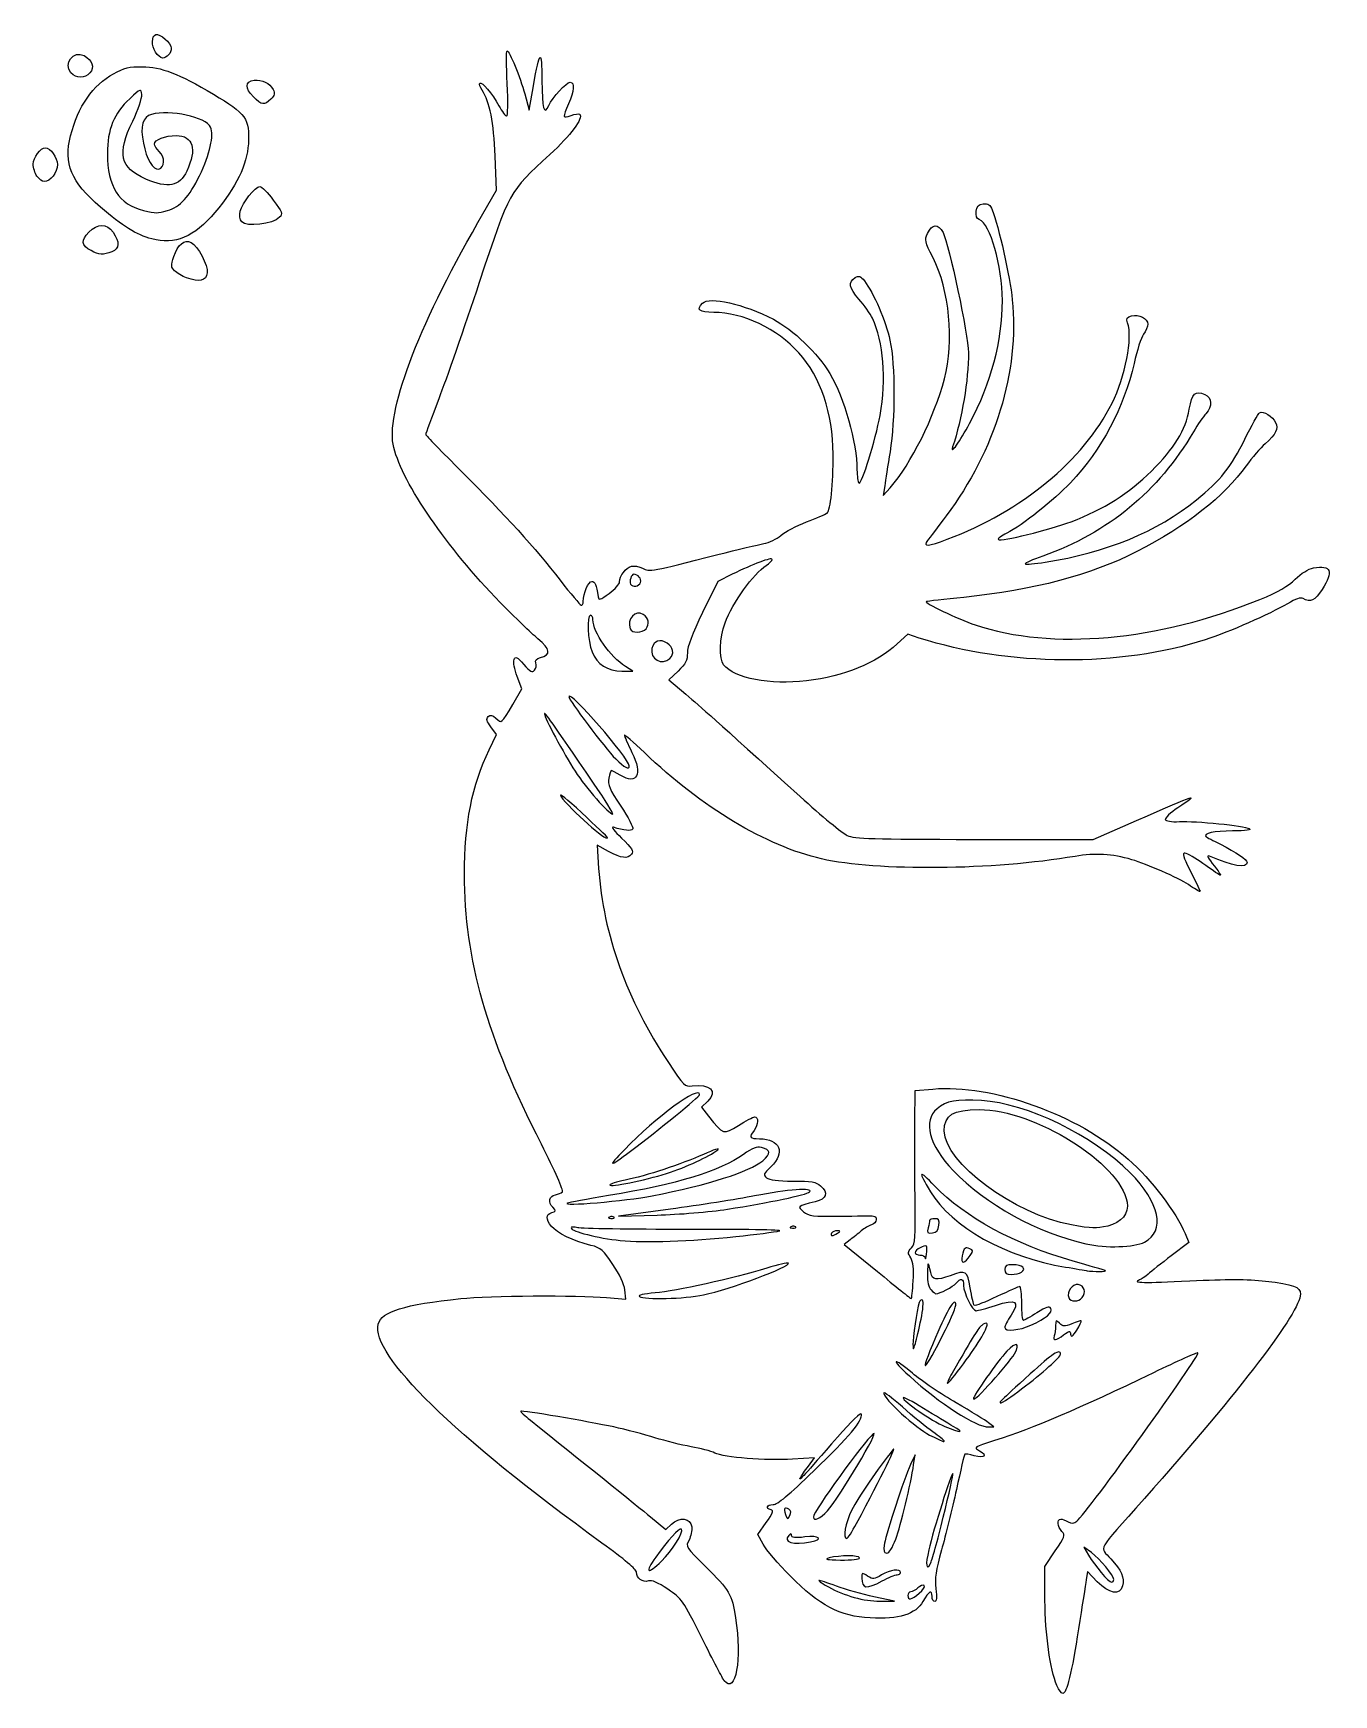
# Model space of a CAD drawing. Extents: x 2 to 144, y 2 to 183.
import ezdxf

# ---------------------------------------------------------------- set-up
doc = ezdxf.new("R2010")
doc.units = 0
doc.layers.get('0').update_dxf_attribs({"linetype": 'CONTINUOUS'})

msp = doc.modelspace()

# ---------------------------------------------------------------- linework, layer by layer
at = {"color": 7}
for points in [[(15.472787, 181.109932)], [(6.243838, 178.857309)], [(26.162811, 176.229639)], [(2.537514, 167.558059)], [(16.794744, 163.822993)], [(24.888797, 162.593558)], [(15.071526, 160.708902)], [(8.440863, 159.432012)], [(18.869053, 156.467191)], [(68.450619, 123.208182)], [(69.05467, 118.141694)], [(71.658136, 114.900022)], [(67.213136, 103.160079)], [(63.325478, 101.28721)], [(64.831886, 95.349732)], [(67.345428, 61.097141)], [(71.289627, 58.671688)], [(69.726678, 56.226557)], [(77.928761, 54.764146)], [(65.553979, 53.888198)], [(85.397729, 52.829865)], [(101.031231, 53.000751)], [(115.493567, 53.055417)], [(78.854803, 51.776397)], [(89.967303, 52.140855)], [(123.48705, 51.172237)], [(99.667161, 50.731272)], [(104.460709, 49.70471)], [(110.043389, 47.881992)], [(119.203761, 48.054152)], [(75.332384, 45.412597)], [(116.67967, 45.116686)], [(99.083011, 42.746155)], [(111.086318, 42.087845)], [(101.759216, 41.59327)], [(114.650102, 41.031779)], [(109.283077, 38.977835)], [(103.714981, 37.881679)], [(110.052083, 35.131055)], [(102.579067, 31.052061)], [(101.608969, 29.474128)], [(84.647932, 21.995477)], [(88.846604, 21.815457)], [(92.038633, 20.459139)], [(101.510235, 21.143222)], [(87.023813, 18.439561)], [(96.320327, 18.73721)], [(70.741738, 16.334714)], [(92.348553, 16.686689)], [(94.836689, 14.173147)], [(98.882237, 12.827722)], [(120.129803, 14.333511)], [(113.916949, 2.743637)]]:
    msp.add_lwpolyline(points, close=True, dxfattribs=at)
for points in [[(55.804075, 176.538974), (56.285474, 174.781634), (56.749887, 177.424265)], [(50.696389, 162.502685), (52.733355, 166.043979), (52.577889, 169.748146)], [(95.114835, 133.764814), (94.95971, 132.70648), (95.704647, 133.550149)], [(78.457928, 124.093036), (76.870428, 123.304197), (75.216782, 119.907161)], [(98.887074, 117.133402), (97.620389, 117.542053), (96.489131, 116.499296)], [(54.493954, 109.886869), (55.482905, 111.579221), (54.966134, 112.939248)], [(66.419386, 113.526168), (67.610011, 113.526168), (66.816261, 114.015941)], [(72.543768, 113.530888), (71.5244, 112.561185), (73.387477, 110.992166)], [(51.910422, 104.933639), (52.707884, 106.603115), (52.104205, 107.419635)], [(104.916261, 95.146413), (117.880844, 95.135644), (122.623887, 97.210465)], [(64.963559, 93.826568), (63.693503, 94.501864), (63.871038, 91.976194)], [(98.3991, 64.222969), (98.433969, 67.706124), (100.352199, 67.881278)], [(75.780368, 66.554416), (75.092285, 65.916723), (75.886059, 64.915767)], [(71.711053, 54.763816), (66.022511, 54.005708), (70.255844, 54.119608)], [(91.323829, 51.403081), (90.695978, 50.919131), (94.306472, 47.958124)], [(127.913313, 52.101305), (128.314048, 51.142212), (126.404738, 49.679617)], [(64.716094, 45.12356), (66.849263, 44.937437), (66.731055, 45.949963)], [(106.45684, 30.982991), (107.032928, 30.991802), (106.454252, 31.44602), (106.454252, 31.446012)], [(86.771869, 26.718048), (87.45039, 27.621286), (85.047222, 27.465592)], [(98.268906, 26.873147), (98.421886, 27.93148), (97.939487, 26.873147)], [(69.537157, 21.168577), (71.199719, 19.7862), (71.824704, 20.373345)], [(81.83653, 18.176589), (81.246379, 19.253904), (82.170246, 20.549984)], [(112.610985, 12.056856), (112.589183, 15.761401), (113.732458, 17.439214)], [(117.686103, 17.260324), (116.866427, 17.843984), (117.373635, 16.976508)], [(118.328186, 14.083657), (117.259423, 15.184789), (117.114161, 14.282095)], [(94.597511, 11.957034), (96.185011, 11.961426), (93.936053, 12.443889), (93.936053, 12.443883)]]:
    msp.add_lwpolyline(points, dxfattribs=at)
for points in [[(15.472787, 181.109932), (15.019202, 181.802191), (15.039164, 182.875597), (15.50849, 183.029867)], [(15.50849, 183.029867), (15.942431, 183.172504), (17.206885, 182.075073), (17.206885, 181.555818)], [(17.206885, 181.555818), (17.206885, 181.018105), (16.713053, 180.463771), (16.234028, 180.463771)], [(56.749887, 177.424265), (57.448154, 181.397591), (57.649973, 181.530858), (57.670229, 178.03199)], [(6.243838, 178.85731), (5.368561, 179.824479), (6.53009, 181.344776), (7.675821, 180.731599)], [(7.675821, 180.731599), (8.573618, 180.251114), (8.853444, 179.439925), (8.323425, 178.854261)], [(16.234028, 180.463771), (16.048203, 180.463771), (15.705647, 180.754544), (15.472787, 181.109932)], [(53.894702, 177.685646), (53.800486, 179.650177), (53.78858, 181.257521), (53.868243, 181.257521)], [(53.868243, 181.257521), (54.118306, 181.257521), (55.301586, 178.373302), (55.804075, 176.538974)], [(6.201012, 171.978003), (7.020342, 175.176167), (8.63067, 177.500166), (10.89281, 178.749138)], [(8.323425, 178.854261), (7.735582, 178.204701), (6.833242, 178.206024), (6.243838, 178.857309)], [(10.89281, 178.749138), (12.073738, 179.401152), (12.600915, 179.529655), (14.031885, 179.514307)], [(14.031885, 179.514307), (16.145895, 179.491635), (17.954553, 178.792901), (21.817996, 176.506324)], [(26.162811, 176.229639), (25.217098, 177.175353), (25.256256, 177.916711), (26.258043, 178.032687)], [(26.258043, 178.032687), (27.11586, 178.131996), (27.943109, 177.72727), (28.319386, 177.024188)], [(50.891853, 177.724432), (51.110155, 177.942736), (52.263514, 176.569956), (52.980646, 175.23825)], [(57.670229, 178.03199), (57.688274, 174.916566), (57.901581, 174.136427), (58.422686, 175.280125)], [(58.422686, 175.280125), (58.840087, 176.196224), (60.332564, 177.817938), (60.758253, 177.817938)], [(60.758253, 177.817938), (61.278987, 177.817938), (61.209441, 176.833025), (60.592742, 175.47394)], [(12.672792, 176.025928), (10.931114, 174.420894), (10.223195, 172.683114), (10.223195, 170.012729)], [(13.978807, 176.475579), (13.899712, 177.15546), (13.897757, 177.154786), (12.672792, 176.025928)], [(12.986619, 173.579158), (13.603144, 174.854053), (14.024389, 176.083763), (13.978807, 176.475579)], [(21.817996, 176.506324), (25.361878, 174.408879), (25.790878, 173.799285), (25.618071, 171.106556)], [(28.060867, 175.971918), (27.34849, 175.259541), (27.09904, 175.293412), (26.162811, 176.229639)], [(28.319386, 177.024188), (28.537741, 176.616189), (28.483221, 176.394272), (28.060867, 175.971918)], [(51.146202, 176.94579), (50.921301, 177.289033), (50.806842, 177.639422), (50.891853, 177.724432)], [(52.577889, 169.748146), (52.422708, 173.445506), (51.979404, 175.67416), (51.146202, 176.94579)], [(53.826095, 174.113771), (53.9662, 174.113771), (53.994741, 175.599729), (53.894702, 177.685646)], [(15.050512, 174.306551), (14.067519, 174.040757), (13.775438, 173.025338), (14.149863, 171.175471)], [(21.492862, 172.913265), (20.996533, 174.002592), (17.068304, 174.85215), (15.050512, 174.306551)], [(52.980646, 175.23825), (53.313692, 174.619787), (53.694145, 174.113771), (53.826095, 174.113771)], [(61.80169, 174.321745), (62.219769, 173.903667), (60.834648, 172.028613), (58.557536, 169.930097)], [(60.592742, 175.47394), (59.903857, 173.955772), (59.927053, 173.841429), (60.853037, 174.190949)], [(60.853037, 174.190949), (61.284046, 174.353636), (61.71094, 174.412495), (61.80169, 174.321745)], [(14.42876, 167.252281), (11.5914, 168.494637), (11.250675, 169.989444), (12.986619, 173.579158)], [(20.278137, 167.601143), (21.421869, 169.980821), (21.892076, 172.037086), (21.492862, 172.913265)], [(2.125635, 168.880976), (2.125635, 169.597917), (2.919639, 170.674188), (3.448552, 170.674188)], [(3.448552, 170.674188), (3.996025, 170.674188), (4.771468, 169.588567), (4.771468, 168.822104)], [(9.46701, 164.189292), (6.236614, 166.965989), (5.417459, 168.919502), (6.201012, 171.978003)], [(14.149863, 171.175471), (14.507246, 169.409809), (15.21126, 168.227033), (15.834526, 168.345162)], [(15.354802, 171.0696), (15.354802, 171.531348), (16.553761, 171.997104), (17.742402, 171.997104)], [(15.896494, 170.265979), (15.598562, 170.535602), (15.354802, 170.897231), (15.354802, 171.0696)], [(17.742402, 171.997104), (19.587542, 171.997104), (20.027552, 170.517937), (18.893389, 168.127868)], [(25.618071, 171.106556), (25.467341, 168.757861), (24.308167, 166.373232), (21.962717, 163.586841)], [(2.537514, 167.558059), (2.310981, 167.88148), (2.125635, 168.476793), (2.125635, 168.880976)], [(4.771468, 168.822104), (4.771468, 167.986407), (3.981113, 166.970021), (3.331265, 166.970021)], [(10.223195, 170.012729), (10.223195, 166.447566), (11.493629, 164.456336), (14.16755, 163.830507)], [(15.834526, 168.345162), (16.501024, 168.471485), (16.540124, 169.683501), (15.896494, 170.265979)], [(58.557536, 169.930097), (54.003289, 165.733041), (54.211889, 166.11037), (50.827705, 155.947999)], [(3.331265, 166.970021), (3.121233, 166.970021), (2.764045, 167.234638), (2.537514, 167.558059)], [(18.893389, 168.127868), (18.084738, 166.423764), (16.866586, 166.184864), (14.42876, 167.252281)], [(16.794744, 163.822982), (18.140904, 164.196724), (19.187442, 165.331821), (20.278137, 167.601143)], [(24.734717, 163.73677), (24.934073, 164.644436), (26.355999, 166.440854), (26.875094, 166.440854)], [(26.875094, 166.440854), (27.078191, 166.440854), (27.737366, 165.773498), (28.339928, 164.957838)], [(15.071526, 160.708902), (13.404336, 161.169891), (11.874541, 162.119891), (9.46701, 164.189292)], [(14.16755, 163.830507), (15.602502, 163.494655), (15.612069, 163.494629), (16.794744, 163.822993)], [(21.962717, 163.586841), (19.718133, 160.920273), (17.562649, 160.020089), (15.071526, 160.708902)], [(24.888797, 162.593558), (24.700589, 162.820335), (24.637023, 163.291974), (24.734717, 163.73677)], [(28.339928, 164.957838), (29.317397, 163.634689), (29.392393, 163.431719), (29.03564, 163.074965)], [(105.43898, 162.834843), (105.157196, 162.942972), (105.041488, 163.244939), (105.096979, 163.727372)], [(105.096979, 163.727372), (105.161612, 164.28927), (105.339026, 164.474841), (105.870584, 164.536545)], [(105.870584, 164.536545), (106.416144, 164.599875), (106.621728, 164.461609), (106.854093, 163.875086)], [(106.854093, 163.875086), (107.556641, 162.101746), (108.796048, 156.563131), (109.047169, 154.074744)], [(8.191057, 161.43448), (9.198445, 162.44187), (10.123672, 162.443474), (10.83887, 161.439083)], [(29.03564, 163.074965), (28.276918, 162.316243), (25.396469, 161.981852), (24.888797, 162.593558)], [(41.501166, 137.924466), (40.547745, 141.612922), (44.021801, 150.898844), (50.696389, 162.502685)], [(99.7926, 161.306842), (100.305968, 162.377952), (100.957473, 162.417777), (101.478662, 161.409908)], [(107.958969, 153.992345), (107.958969, 157.765051), (106.646165, 162.371602), (105.43898, 162.834843)], [(8.440863, 159.432002), (7.379802, 160.008524), (7.311624, 160.55505), (8.191057, 161.43448)], [(10.83887, 161.439083), (11.591823, 160.381658), (11.544524, 159.608852), (10.707369, 159.290566)], [(17.474201, 158.776219), (17.905615, 160.083411), (18.660813, 160.710125), (19.356156, 160.337988)], [(19.356156, 160.337988), (20.109451, 159.934837), (21.224252, 157.830467), (21.128134, 156.993087)], [(100.390008, 158.664246), (99.493917, 160.415011), (99.45265, 160.597558), (99.7926, 161.306842)], [(101.478662, 161.409908), (102.13681, 160.137217), (104.254803, 150.148869), (104.254803, 148.317834)], [(10.707369, 159.290566), (9.801496, 158.946155), (9.274536, 158.979041), (8.440863, 159.432012)], [(17.566372, 157.235798), (17.163499, 157.639501), (17.153608, 157.80481), (17.474201, 158.776219)], [(101.631223, 145.447835), (102.707138, 149.56395), (102.181141, 155.164758), (100.390008, 158.664246)], [(18.869053, 156.467191), (18.400796, 156.641197), (17.814591, 156.987068), (17.566372, 157.235798)], [(21.128134, 156.993087), (21.029188, 156.13108), (20.257179, 155.951362), (18.869053, 156.467191)], [(92.301542, 154.12834), (91.20441, 155.37475), (91.097751, 155.997026), (91.896642, 156.490622)], [(91.896642, 156.490622), (92.284201, 156.730076), (92.466004, 156.662787), (92.892316, 156.122105)], [(92.892316, 156.122105), (93.90788, 154.834095), (95.245187, 151.728601), (95.683763, 149.639814)], [(50.827705, 155.947999), (49.187722, 151.023288), (47.202916, 145.312641), (46.417026, 143.257667)], [(75.203553, 153.687939), (75.976374, 154.46076), (79.723115, 153.612429), (82.955844, 151.932674)], [(76.445682, 152.682522), (74.857226, 152.682522), (74.492972, 152.977358), (75.203553, 153.687939)], [(85.736607, 148.274286), (83.362689, 150.91736), (79.642385, 152.682522), (76.445682, 152.682522)], [(93.769053, 152.056833), (93.540098, 152.539319), (92.87972, 153.471496), (92.301542, 154.12834)], [(109.047169, 154.074744), (109.833037, 146.287498), (107.172532, 137.595205), (101.825912, 130.481758)], [(104.380094, 140.547876), (106.765762, 145.050383), (107.958969, 149.532811), (107.958969, 153.992345)], [(122.074501, 152.299331), (122.885311, 152.50283), (123.833969, 152.022879), (123.833969, 151.409167)], [(82.955844, 151.932674), (85.106775, 150.815035), (87.79777, 148.227243), (89.126137, 145.999025)], [(94.599151, 141.43773), (95.313945, 145.453351), (95.000625, 149.461487), (93.769053, 152.056833)], [(119.93757, 142.76732), (121.393318, 145.656025), (122.221882, 149.939891), (121.636126, 151.54923)], [(121.636126, 151.54923), (121.458755, 152.036547), (121.532888, 152.163394), (122.074501, 152.299331)], [(123.833969, 151.409167), (123.833969, 151.155625), (123.626131, 150.653798), (123.372107, 150.293999)], [(95.683763, 149.639814), (96.260047, 146.895151), (96.26486, 141.034624), (95.693738, 137.46898)], [(123.372107, 150.293999), (123.118084, 149.934197), (122.654676, 148.50872), (122.342315, 147.126272)], [(89.477212, 137.204397), (89.440189, 141.695511), (88.110139, 145.631641), (85.736607, 148.274286)], [(104.254803, 148.317834), (104.254803, 145.273474), (103.559255, 141.115717), (102.528431, 137.998147)], [(122.342315, 147.126272), (121.252043, 142.300976), (118.799515, 137.698713), (115.39547, 134.090246)], [(89.126137, 145.999025), (90.674402, 143.401942), (92.083969, 138.404013), (92.083969, 135.511376)], [(95.704647, 133.550149), (97.989155, 136.137446), (100.531835, 141.241904), (101.631223, 145.447835)], [(128.374241, 142.104081), (128.683798, 143.86147), (129.035109, 144.198009), (130.06855, 143.727144)], [(130.06855, 143.727144), (130.867909, 143.362931), (130.919368, 142.420335), (130.183038, 141.629974)], [(46.417026, 143.257667), (45.631137, 141.202696), (44.988136, 139.451064), (44.988136, 139.365154)], [(101.933658, 127.908534), (110.108595, 130.992023), (116.776881, 136.495417), (119.93757, 142.76732)], [(124.242481, 135.352314), (126.742248, 137.835516), (127.978069, 139.854988), (128.374241, 142.104081)], [(130.183038, 141.629974), (129.891483, 141.317027), (129.283441, 140.431374), (128.831835, 139.661855)], [(134.43803, 138.848719), (135.165431, 140.33518), (135.886412, 141.629143), (136.040209, 141.724197)], [(136.040209, 141.724197), (136.444567, 141.974102), (137.489597, 141.344433), (137.799569, 140.664118)], [(92.307323, 134.054879), (92.603794, 133.87165), (94.124185, 138.769407), (94.599151, 141.43773)], [(102.528431, 137.998147), (102.2145, 137.048716), (103.366713, 138.635303), (104.380094, 140.547876)], [(137.799569, 140.664118), (138.125634, 139.948481), (137.853568, 139.402), (136.641335, 138.337645)], [(53.11313, 121.027423), (47.275708, 127.026723), (42.534917, 133.925239), (41.501166, 137.924466)], [(44.988136, 139.365154), (44.988136, 139.279244), (46.756278, 137.44824), (48.917339, 135.296259)], [(128.831835, 139.661855), (124.998792, 133.130528), (119.537218, 128.622843), (112.383517, 126.086317)], [(129.156195, 132.217237), (131.753467, 134.320005), (132.968264, 135.845214), (134.43803, 138.848719)], [(136.641335, 138.337645), (136.15652, 137.911972), (135.230859, 136.822376), (134.584313, 135.916321)], [(88.812801, 130.77897), (89.209864, 131.073004), (89.504285, 133.920307), (89.477212, 137.204397)], [(95.693738, 137.46898), (95.460659, 136.013772), (95.200153, 134.346897), (95.114835, 133.764814)], [(48.917339, 135.296259), (53.696502, 130.537175), (56.948652, 126.953121), (59.67014, 123.446064)], [(92.083969, 135.511376), (92.083969, 134.786224), (92.184479, 134.130801), (92.307323, 134.054879)], [(115.470572, 129.830171), (119.038563, 131.195493), (121.821628, 132.947505), (124.242481, 135.352314)], [(134.584313, 135.916321), (132.232458, 132.620491), (128.025671, 129.328082), (122.643344, 126.570814)], [(115.39547, 134.090246), (113.572293, 132.157578), (110.17001, 129.463467), (108.434172, 128.577909)], [(86.562367, 129.809708), (87.634718, 130.220326), (88.647413, 130.656494), (88.812801, 130.77897)], [(112.648611, 125.413807), (119.322638, 126.460766), (124.869866, 128.746999), (129.156195, 132.217237)], [(83.784242, 128.342845), (84.239862, 128.739), (85.490018, 129.399088), (86.562367, 129.809708)], [(101.825912, 130.481758), (100.906228, 129.258161), (99.99041, 128.03777), (99.790761, 127.769779)], [(107.519314, 127.898567), (107.784106, 127.633775), (113.115153, 128.92885), (115.470572, 129.830171)], [(76.870428, 126.238714), (79.05324, 126.797083), (81.315428, 127.33687), (81.897511, 127.438245)], [(81.897511, 127.438245), (82.479594, 127.539618), (83.328624, 127.94669), (83.784242, 128.342845)], [(99.790761, 127.769779), (99.279091, 127.082963), (99.841442, 127.119377), (101.933658, 127.908534)], [(108.434172, 128.577909), (107.853565, 128.281705), (107.441878, 127.976), (107.519314, 127.898567)], [(68.662132, 124.749878), (69.433713, 124.349576), (69.610991, 124.381731), (76.870428, 126.238714)], [(82.823553, 125.721592), (82.823553, 125.995771), (80.671437, 125.192943), (78.457928, 124.093036)], [(82.173966, 125.065671), (82.531238, 125.299766), (82.823553, 125.59493), (82.823553, 125.721592)], [(122.643344, 126.570814), (117.63751, 124.006414), (111.38154, 122.349572), (103.769369, 121.572203)], [(112.383517, 126.086317), (111.251757, 125.685023), (110.385532, 125.296933), (110.458573, 125.223889)], [(110.458573, 125.223889), (110.531614, 125.150848), (111.517131, 125.236325), (112.648611, 125.413807)], [(59.67014, 123.446064), (60.799387, 121.990855), (61.827431, 120.760543), (61.954683, 120.712037)], [(66.154803, 123.277789), (66.154803, 123.915215), (66.841748, 124.811623), (67.45265, 124.971379)], [(67.704465, 124.103471), (67.448454, 124.109557), (67.190104, 123.300509), (67.360184, 123.025313)], [(67.45265, 124.971379), (67.738808, 125.046211), (68.283074, 124.946534), (68.662132, 124.749878)], [(68.450619, 123.208182), (68.594671, 123.583578), (68.170631, 124.092369), (67.704465, 124.103471)], [(77.676756, 118.773414), (78.523327, 121.026851), (80.737041, 124.124162), (82.173966, 125.065671)], [(136.062265, 121.342092), (138.111846, 122.180956), (139.189531, 122.794334), (139.950111, 123.554913)], [(139.950111, 123.554913), (140.608553, 124.213355), (141.353728, 124.673087), (141.941177, 124.783294)], [(141.941177, 124.783294), (143.860425, 125.143347), (144.150302, 124.427141), (142.889796, 122.439531)], [(62.186053, 121.135574), (62.186053, 122.015692), (62.75034, 123.313772), (63.132936, 123.313772)], [(63.132936, 123.313772), (63.4682, 123.313772), (63.61974, 122.951293), (63.829398, 121.647881)], [(63.829398, 121.647881), (63.896261, 121.232194), (64.046812, 121.276525), (65.030324, 122.0015)], [(65.030324, 122.0015), (65.648787, 122.457385), (66.154803, 123.031716), (66.154803, 123.277789)], [(67.360184, 123.025313), (67.600653, 122.636227), (68.274504, 122.749233), (68.450619, 123.208182)], [(103.769369, 121.572203), (101.635264, 121.354263), (99.785792, 121.146247), (99.659432, 121.109944)], [(140.797291, 121.437556), (140.55186, 121.592986), (139.986456, 121.408142), (139.089352, 120.87919)], [(142.889796, 122.439531), (142.115289, 121.218256), (141.561955, 120.9533), (140.797291, 121.437556)], [(57.236553, 117.050664), (56.53904, 117.623963), (54.683501, 119.413504), (53.11313, 121.027423)], [(61.954683, 120.712037), (62.081937, 120.663528), (62.186053, 120.854121), (62.186053, 121.135574)], [(68.73449, 119.712184), (67.886143, 120.246434), (66.917792, 119.173387), (67.314747, 118.138943)], [(75.216782, 119.907161), (74.074965, 117.561561), (73.563136, 116.199134), (73.563136, 115.505357)], [(99.659432, 121.109944), (99.310052, 121.009571), (103.10876, 119.197837), (104.988942, 118.568115)], [(104.988942, 118.568115), (113.363846, 115.763148), (124.96079, 116.798431), (136.062265, 121.342092)], [(139.089352, 120.87919), (137.115611, 119.715431), (132.765924, 117.807957), (130.095165, 116.934959)], [(62.979803, 119.609605), (62.554562, 119.609605), (62.67545, 116.809292), (63.152118, 115.617982)], [(63.246971, 119.146585), (63.245648, 119.401246), (63.125324, 119.609605), (62.979803, 119.609605)], [(66.816261, 114.015941), (65.103843, 115.072567), (63.254877, 117.730347), (63.246971, 119.146585)], [(67.314747, 118.138943), (67.504432, 117.644632), (68.643643, 117.646429), (69.05467, 118.141694)], [(69.05467, 118.141686), (69.465992, 118.637299), (69.322323, 119.341995), (68.73449, 119.712184)], [(77.514185, 114.207144), (77.002947, 114.82338), (77.087759, 117.205599), (77.676756, 118.773414)], [(57.512649, 114.992198), (58.698702, 115.289878), (58.614432, 115.91816), (57.236553, 117.050664)], [(71.351457, 116.566799), (70.579459, 117.072632), (69.90542, 116.844093), (69.694848, 116.00511)], [(71.658136, 114.900022), (72.161577, 115.403463), (72.029241, 116.122699), (71.351457, 116.566799)], [(96.489131, 116.499296), (94.151508, 114.344551), (90.769887, 112.967521), (86.558575, 112.455476)], [(130.095165, 116.934959), (120.93512, 113.940788), (108.538788, 114.019613), (98.887074, 117.133402)], [(54.966134, 112.939248), (54.673183, 113.710241), (54.530133, 114.503856), (54.635847, 114.771628)], [(54.635847, 114.771628), (54.797373, 115.180769), (54.93856, 115.110755), (55.690876, 114.248422)], [(56.863763, 113.619576), (57.031152, 113.821266), (57.095694, 114.174984), (57.007191, 114.405616)], [(57.007191, 114.405616), (56.89382, 114.701055), (57.043159, 114.874363), (57.512649, 114.992198)], [(63.152118, 115.617982), (63.700062, 114.248533), (64.828349, 113.526168), (66.419386, 113.526168)], [(69.694848, 116.00511), (69.407643, 114.860795), (70.822513, 114.064399), (71.658136, 114.900022)], [(73.563136, 115.505357), (73.563136, 114.683712), (73.377351, 114.323855), (72.543768, 113.530888)], [(55.690876, 114.248422), (56.404798, 113.4301), (56.613602, 113.31815), (56.863763, 113.619576)], [(86.558575, 112.455476), (82.605864, 111.974873), (78.745919, 112.722446), (77.514185, 114.207144)], [(60.60885, 110.746064), (60.59697, 110.381669), (64.528761, 105.15178), (65.730826, 103.933043)], [(67.213136, 103.160079), (67.213136, 103.977466), (60.634536, 111.533948), (60.60885, 110.746064)], [(73.387477, 110.992166), (75.171842, 109.489436), (76.289125, 108.489385), (85.866261, 99.822736)], [(52.656428, 108.369005), (53.294979, 107.791123), (53.245277, 107.750068), (54.493954, 109.886869)], [(63.325478, 101.28721), (58.653667, 108.116127), (57.95273, 109.10548), (57.95328, 108.869932)], [(57.95328, 108.869932), (57.954339, 108.46104), (60.069241, 104.492568), (61.306654, 102.577863)], [(52.104205, 107.419635), (51.64342, 108.042879), (51.573769, 108.309399), (51.809957, 108.545588)], [(51.809957, 108.545588), (52.046143, 108.781773), (52.246509, 108.739974), (52.656428, 108.369005)], [(68.866782, 104.626288), (67.666235, 105.776702), (66.683969, 106.626853), (66.683969, 106.515514)], [(66.683969, 106.515514), (66.683969, 106.404177), (67.052441, 105.564607), (67.502797, 104.649804)], [(49.226322, 91.330677), (49.21939, 96.863038), (50.038677, 101.015173), (51.910422, 104.933639)], [(65.730826, 103.933043), (66.671656, 102.979167), (67.213136, 102.696806), (67.213136, 103.160079)], [(67.502797, 104.649804), (68.697001, 102.22403), (68.100337, 101.042205), (66.236604, 102.141835)], [(88.223455, 93.018076), (82.128336, 94.41988), (75.151827, 98.603697), (68.866782, 104.626288)], [(61.306654, 102.577863), (62.4919, 100.743888), (64.977679, 97.913772), (65.403275, 97.913772)], [(64.99316, 101.828992), (64.847626, 101.101329), (65.030988, 100.670233), (66.291931, 98.775464)], [(65.24671, 102.676272), (65.200459, 102.676272), (65.08636, 102.294997), (64.99316, 101.828992)], [(66.236604, 102.141835), (65.738415, 102.435776), (65.292962, 102.676272), (65.24671, 102.676272)], [(61.994735, 98.061711), (60.434305, 99.508313), (59.425266, 100.312127), (59.752428, 99.847961)], [(59.752428, 99.847961), (60.771357, 98.402354), (64.831886, 94.80646), (64.831886, 95.349732)], [(65.403275, 97.913772), (65.529799, 97.913772), (64.59479, 99.431819), (63.325478, 101.28721)], [(85.866261, 99.822736), (88.194594, 97.715753), (90.516313, 95.804056), (91.025636, 95.574517)], [(122.623887, 97.210465), (129.413333, 100.180473), (129.587498, 100.234194), (127.123947, 98.598487)], [(64.831886, 95.349732), (64.831886, 95.394717), (63.555168, 96.615107), (61.994735, 98.061711)], [(66.291931, 98.775464), (67.099455, 97.562027), (67.682171, 96.443027), (67.586849, 96.288797)], [(127.123947, 98.598487), (126.314057, 98.060753), (125.696557, 97.485385), (125.75172, 97.319894)], [(65.493344, 96.467742), (65.197315, 96.567617), (65.584954, 96.04461), (66.373187, 95.280644)], [(67.586849, 96.288797), (67.420601, 96.0198), (66.617622, 96.088435), (65.493344, 96.467742)], [(125.75172, 97.319894), (125.814069, 97.132844), (126.396237, 97.044137), (127.290388, 97.085436)], [(127.290388, 97.085436), (129.110669, 97.169512), (134.379377, 96.641804), (134.928697, 96.32039)], [(134.928697, 96.32039), (135.204086, 96.159259), (134.588033, 96.073714), (133.094386, 96.065681)], [(66.373187, 95.280644), (67.524953, 94.164338), (67.724335, 93.845298), (67.465268, 93.533145)], [(91.025636, 95.574517), (91.827289, 95.213236), (93.693126, 95.155732), (104.916261, 95.146413)], [(133.094386, 96.065681), (131.104934, 96.054966), (129.827086, 95.782379), (130.191632, 95.446443)], [(130.191632, 95.446443), (130.260177, 95.383276), (130.971105, 95.004345), (131.771469, 94.604374)], [(131.771469, 94.604374), (133.487253, 93.746936), (134.681886, 92.937502), (134.681886, 92.632392)], [(67.465268, 93.533145), (67.011963, 92.986945), (66.409856, 93.057565), (64.963559, 93.826568)], [(115.896469, 93.28766), (106.986771, 91.760868), (94.230203, 91.636596), (88.223455, 93.018076)], [(122.114178, 92.925794), (119.913821, 93.566059), (118.127703, 93.670012), (115.896469, 93.28766)], [(128.279004, 90.200377), (127.174268, 90.931799), (123.722474, 92.457807), (122.114178, 92.925794)], [(127.804521, 93.636939), (127.61132, 93.572539), (127.89734, 92.782869), (128.581761, 91.491073)], [(129.560664, 92.717451), (128.762919, 93.279214), (127.972653, 93.692983), (127.804521, 93.636939)], [(131.58973, 91.301739), (131.271489, 91.518616), (130.358412, 92.155685), (129.560664, 92.717451)], [(130.587316, 93.294189), (130.222839, 93.450439), (130.383018, 93.123118), (131.116483, 92.212843)], [(134.681886, 92.632392), (134.681886, 91.963999), (133.090039, 92.221288), (130.587316, 93.294189)], [(57.617252, 61.853281), (51.638983, 73.574206), (49.238003, 82.008864), (49.226322, 91.330677)], [(63.871038, 91.976194), (64.381965, 84.707696), (66.902515, 77.69841), (71.496367, 70.771274)], [(128.581761, 91.491073), (129.177375, 90.36689), (129.608908, 89.447103), (129.540722, 89.447103)], [(131.116483, 92.212843), (131.764791, 91.408253), (131.946354, 91.058704), (131.58973, 91.301739)], [(129.540722, 89.447103), (129.472537, 89.447103), (128.904762, 89.786076), (128.279004, 90.200377)], [(71.496367, 70.771274), (73.178453, 68.234833), (73.305985, 68.108595), (74.072668, 68.221119)], [(74.886053, 67.273485), (74.886053, 68.313173), (70.154025, 64.840009), (66.683969, 61.25341)], [(67.345428, 61.097141), (70.390271, 63.379485), (74.886053, 67.061871), (74.886053, 67.273485)], [(74.072668, 68.221119), (76.024391, 68.50757), (76.93202, 67.621732), (75.780368, 66.554416)], [(100.352199, 67.881278), (106.820507, 68.471904), (116.20808, 65.103618), (121.708286, 60.218656)], [(100.823009, 65.732851), (99.250569, 64.40973), (99.944669, 61.761164), (102.593352, 58.977538)], [(105.675263, 66.628365), (102.976836, 66.798), (101.839384, 66.588074), (100.823009, 65.732851)], [(101.608969, 63.315252), (101.608969, 65.049323), (102.572976, 65.634605), (105.429124, 65.634605)], [(105.429124, 65.634605), (111.501288, 65.634605), (120.779217, 59.836444), (121.585665, 55.537722)], [(121.910615, 58.744017), (117.815646, 62.843892), (110.66916, 66.314428), (105.675263, 66.628365)], [(75.886059, 64.915767), (77.503613, 62.87603), (77.509153, 62.874316), (79.1367, 63.911229)], [(79.1367, 63.911229), (79.927543, 64.415072), (80.723422, 64.830359), (80.905324, 64.834082)], [(80.905324, 64.834082), (81.355898, 64.843316), (81.322566, 63.998044), (80.847591, 63.370071)], [(98.428363, 55.898187), (98.393091, 58.561081), (98.379923, 62.307235), (98.3991, 64.222969)], [(59.912859, 56.653441), (60.05408, 56.787346), (59.107353, 58.931807), (57.617252, 61.853281)], [(80.847591, 63.370071), (80.261762, 62.595535), (80.350471, 62.459605), (81.441764, 62.459605)], [(81.441764, 62.459605), (83.659332, 62.459605), (84.296427, 60.913626), (82.699513, 59.407541)], [(115.493567, 53.055417), (109.26536, 54.187148), (101.608969, 59.844734), (101.608969, 63.315252)], [(66.683969, 61.25341), (64.808613, 59.315067), (64.929792, 59.286439), (67.345428, 61.097141)], [(79.674342, 60.73308), (77.159615, 58.926431), (72.407619, 57.4792), (64.947699, 56.248051)], [(75.329645, 60.749752), (72.900746, 59.666013), (69.086058, 58.413118), (66.750115, 57.931897)], [(69.726678, 56.226557), (75.864104, 57.425529), (80.333136, 58.845455), (81.785529, 60.057967)], [(71.289627, 58.671688), (73.469069, 59.358832), (75.915168, 60.489499), (76.870428, 61.251319)], [(76.870428, 61.251319), (77.161469, 61.483428), (76.468118, 61.257722), (75.329645, 60.749752)], [(81.641082, 61.507875), (81.144586, 61.632486), (80.661166, 61.442044), (79.674342, 60.73308)], [(81.785529, 60.057967), (82.717632, 60.836119), (82.6766, 61.247975), (81.641082, 61.507875)], [(121.708286, 60.218656), (124.245894, 57.964901), (126.931034, 54.452226), (127.913313, 52.101305)], [(65.096469, 57.411371), (65.096469, 57.140216), (68.863882, 57.906891), (71.289627, 58.671688)], [(82.699513, 59.407541), (81.8715, 58.626626), (81.823803, 58.507103), (82.211915, 58.185674)], [(82.211915, 58.185674), (82.50397, 57.943798), (83.426731, 57.829397), (85.085648, 57.829397)], [(100.58427, 57.279289), (98.809844, 59.134208), (98.708488, 59.007417), (100.100458, 56.674073)], [(102.593352, 58.977538), (106.06972, 55.324052), (111.811287, 52.154667), (117.088359, 50.976191)], [(123.48705, 51.172237), (125.801017, 52.368834), (125.148679, 55.502074), (121.910615, 58.744017)], [(58.866363, 54.969182), (58.33255, 55.502995), (58.477997, 56.210168), (59.146387, 56.330686)], [(59.146387, 56.330686), (59.435759, 56.382862), (59.78067, 56.528102), (59.912859, 56.653441)], [(64.947699, 56.248051), (62.628428, 55.865292), (60.611782, 55.497965), (60.466261, 55.431772)], [(66.750115, 57.931897), (65.84061, 57.744529), (65.096469, 57.510294), (65.096469, 57.411371)], [(77.928761, 54.764146), (82.497366, 55.468959), (86.584838, 56.325474), (86.904301, 56.644937)], [(86.904301, 56.644937), (87.386668, 57.127304), (84.492285, 56.918672), (80.907054, 56.212642)], [(85.085648, 57.829397), (87.117039, 57.829397), (87.623237, 57.744384), (88.086787, 57.325368)], [(88.086787, 57.325368), (88.996258, 56.503276), (88.802504, 55.905892), (87.519907, 55.577573)], [(100.100458, 56.674073), (102.391525, 52.833577), (108.397778, 49.479277), (114.838136, 48.443547)], [(115.697987, 49.085513), (109.31547, 50.910008), (103.834782, 53.881319), (100.58427, 57.279289)], [(58.747287, 54.39007), (59.226418, 54.542142), (59.237843, 54.597702), (58.866363, 54.969182)], [(60.466261, 55.431772), (59.611874, 55.043139), (66.847924, 55.664179), (69.726678, 56.226557)], [(70.255844, 54.119608), (72.584178, 54.182256), (76.03699, 54.472298), (77.928761, 54.764146)], [(80.907054, 56.212642), (78.97795, 55.832748), (74.839751, 55.180778), (71.711053, 54.763816)], [(87.519907, 55.577573), (85.533823, 55.069176), (85.532701, 55.068211), (86.247658, 54.485156)], [(86.247658, 54.485156), (86.82373, 54.015365), (87.25322, 53.963057), (90.216408, 54.001797)], [(98.031483, 50.547156), (98.439774, 50.998311), (98.485158, 51.610207), (98.428363, 55.898187)], [(121.585665, 55.537722), (121.814127, 54.319903), (120.964788, 53.272666), (119.468344, 52.927065)], [(58.736757, 52.874754), (58.075087, 53.715933), (58.078293, 54.177742), (58.747287, 54.39007)], [(63.02797, 50.81152), (61.079952, 51.302036), (59.301089, 52.157323), (58.736757, 52.874754)], [(61.59074, 52.741208), (61.190558, 52.853122), (60.863136, 52.839046), (60.863136, 52.709929)], [(60.863136, 52.709929), (60.863136, 52.348715), (63.829695, 51.599039), (66.239811, 51.351199)], [(73.430844, 52.561046), (67.318969, 52.548213), (61.990922, 52.629295), (61.59074, 52.741208)], [(65.04686, 53.909084), (64.835794, 53.824624), (64.898487, 53.761928), (65.206713, 53.749234)], [(65.553979, 53.888209), (65.466058, 53.976127), (65.237855, 53.985525), (65.04686, 53.909084)], [(65.206713, 53.749234), (65.485626, 53.737751), (65.641897, 53.80028), (65.553979, 53.888198)], [(84.89061, 52.850751), (84.679544, 52.766291), (84.742237, 52.703595), (85.050463, 52.6909)], [(85.397729, 52.829875), (85.309811, 52.917794), (85.081605, 52.927192), (84.89061, 52.850751)], [(85.050463, 52.6909), (85.329376, 52.679417), (85.485647, 52.741946), (85.397729, 52.829865)], [(90.216408, 54.001797), (92.04393, 54.025689), (93.688006, 54.033473), (93.869907, 54.019101)], [(93.67529, 53.068119), (93.386349, 52.976415), (92.880333, 52.673152), (92.550811, 52.394207)], [(93.869907, 54.019101), (94.399701, 53.977209), (94.251055, 53.250862), (93.67529, 53.068119)], [(99.848628, 52.712924), (99.705118, 52.176931), (99.767401, 52.106301), (100.315263, 52.183758)], [(100.017858, 53.529918), (100.015741, 53.420777), (99.939716, 53.053131), (99.848628, 52.712924)], [(100.56821, 53.728355), (100.267503, 53.728355), (100.019845, 53.639059), (100.017858, 53.529918)], [(100.315263, 52.183758), (100.780488, 52.249533), (100.969628, 52.465359), (101.031231, 53.000751)], [(101.03123, 53.000751), (101.09866, 53.586772), (101.008556, 53.728355), (100.56821, 53.728355)], [(119.468344, 52.927065), (118.155045, 52.623762), (117.807274, 52.634991), (115.493567, 53.055417)], [(65.436245, 48.731935), (64.380764, 50.319231), (64.132852, 50.533308), (63.02797, 50.81152)], [(66.239811, 51.351199), (68.939942, 51.073532), (73.851061, 51.239065), (78.854803, 51.776397)], [(83.617303, 52.38637), (84.126626, 52.495265), (79.542719, 52.57387), (73.430844, 52.561046)], [(78.854803, 51.776397), (80.964855, 52.002986), (83.10798, 52.277473), (83.617303, 52.38637)], [(89.305844, 52.140855), (89.098893, 51.805999), (89.449151, 51.805999), (89.967303, 52.140855)], [(89.916773, 52.401388), (89.670699, 52.403505), (89.395782, 52.286376), (89.305844, 52.140855)], [(89.967303, 52.140855), (90.309327, 52.361888), (90.302342, 52.397895), (89.916773, 52.401388)], [(92.550811, 52.394207), (92.221288, 52.11526), (91.669145, 51.669254), (91.323829, 51.403081)], [(99.667163, 50.731272), (99.47765, 50.920785), (98.433969, 50.314487), (98.433969, 50.014881)], [(117.088359, 50.976191), (119.259406, 50.49135), (122.353694, 50.586156), (123.48705, 51.172237)], [(97.955275, 49.435655), (97.61243, 49.972103), (97.620741, 50.093287), (98.031483, 50.547156)], [(98.224874, 46.915335), (98.308268, 48.303953), (98.233844, 48.999799), (97.955275, 49.435655)], [(98.433969, 50.014881), (98.433969, 49.87448), (98.672094, 49.759605), (98.963136, 49.759605)], [(98.963136, 49.759605), (99.254178, 49.759605), (99.510141, 49.610777), (99.531945, 49.428876)], [(99.531945, 49.428876), (99.553747, 49.246975), (99.62224, 49.436443), (99.684147, 49.849939)], [(99.684147, 49.849939), (99.746051, 50.263425), (99.73841, 50.660025), (99.667161, 50.731272)], [(100.135658, 47.841376), (99.849884, 49.137091), (99.79901, 49.12097), (99.777775, 47.727984)], [(103.577509, 49.658421), (103.35052, 48.754027), (103.846749, 48.780033), (104.460709, 49.70471)], [(104.405795, 50.450499), (103.86658, 50.657416), (103.816134, 50.609175), (103.577509, 49.658421)], [(104.460709, 49.70471), (104.801551, 50.218044), (104.795444, 50.300977), (104.405795, 50.450499)], [(119.203761, 48.054144), (119.05824, 48.11181), (117.480641, 48.575926), (115.697987, 49.085513)], [(126.404738, 49.679617), (125.354617, 48.875188), (124.216528, 47.975041), (123.875652, 47.67929)], [(66.731055, 45.949963), (66.65999, 46.558679), (66.143603, 47.668167), (65.436245, 48.731935)], [(82.230042, 48.317616), (78.58465, 47.205704), (72.259785, 45.806281), (70.0396, 45.620395)], [(75.332384, 45.412597), (78.170437, 45.998813), (84.937798, 48.527303), (84.592607, 48.872495)], [(84.592607, 48.872495), (84.522752, 48.94235), (83.459598, 48.692655), (82.230042, 48.317616)], [(94.306472, 47.958124), (96.292241, 46.32956), (97.960323, 44.997105), (98.013319, 44.997105)], [(99.777775, 47.727984), (99.763805, 46.812404), (99.894829, 46.219877), (100.17266, 45.942046)], [(102.270428, 47.503017), (100.717922, 46.943706), (100.319724, 47.006822), (100.135658, 47.841376)], [(104.446118, 46.163161), (104.115743, 48.091878), (104.037948, 48.139789), (102.270428, 47.503017)], [(102.898136, 46.675913), (103.418574, 47.303457), (103.725636, 47.216576), (103.725636, 46.441773)], [(109.133979, 48.701272), (108.399942, 48.701272), (108.223553, 48.598749), (108.223553, 48.172105)], [(108.223553, 48.172105), (108.223553, 47.77024), (108.39859, 47.643912), (108.951157, 47.64699)], [(108.951157, 47.64699), (109.351339, 47.649106), (109.842842, 47.754969), (110.043389, 47.881992)], [(110.043389, 47.881992), (110.6253, 48.250568), (110.125015, 48.701272), (109.133979, 48.701272)], [(114.838136, 48.443547), (115.929542, 48.268027), (117.001105, 48.089431), (117.219386, 48.046664)], [(117.219386, 48.046664), (117.823271, 47.928347), (119.505211, 47.93469), (119.203761, 48.054152)], [(123.875652, 47.67929), (123.534773, 47.383539), (123.118054, 47.092076), (122.94961, 47.031598)], [(48.824594, 45.005747), (51.876148, 45.325321), (61.57926, 45.397256), (64.716094, 45.12356)], [(70.0396, 45.620395), (68.772236, 45.514281), (68.106242, 45.361635), (68.319809, 45.226213)], [(68.319809, 45.226213), (68.902106, 44.856979), (73.194836, 44.971073), (75.332384, 45.412597)], [(98.013319, 44.997105), (98.066312, 44.997105), (98.161512, 45.860309), (98.224874, 46.915335)], [(100.17266, 45.942046), (100.401334, 45.71337), (100.643285, 45.526272), (100.710325, 45.526272)], [(100.710325, 45.526272), (101.107325, 45.526272), (102.591502, 46.306171), (102.898136, 46.675913)], [(103.725636, 46.441773), (103.725636, 45.607229), (104.686481, 43.674189), (105.101305, 43.674189)], [(104.896584, 44.267131), (104.813166, 44.350548), (104.610456, 45.203761), (104.446118, 46.163161)], [(109.881437, 46.320022), (109.77463, 46.320022), (108.643468, 45.823997), (107.367747, 45.217741)], [(110.075636, 44.467939), (110.075636, 45.486585), (109.988247, 46.320022), (109.881437, 46.320022)], [(116.242399, 46.534515), (115.604944, 46.625693), (114.963141, 45.742468), (115.206333, 45.108723)], [(116.67967, 45.116687), (117.143194, 45.675195), (116.907511, 46.439384), (116.242399, 46.534515)], [(122.94961, 47.031598), (122.048082, 46.707909), (123.447733, 46.683271), (128.427192, 46.935181)], [(140.502719, 45.487852), (140.502719, 43.548718), (134.004259, 35.033479), (123.480243, 23.182506)], [(128.427192, 46.935181), (132.509887, 47.141725), (134.662947, 47.134335), (136.699202, 46.906789)], [(136.699202, 46.906789), (139.772136, 46.563396), (140.502719, 46.290846), (140.502719, 45.487852)], [(39.804298, 42.215713), (40.14933, 43.590422), (42.626613, 44.356663), (48.824594, 45.005747)], [(98.867158, 44.560718), (98.622554, 43.754416), (98.171855, 40.68023), (98.194127, 39.970022)], [(99.242766, 44.823309), (99.116404, 44.949671), (98.949825, 44.83323), (98.867158, 44.560718)], [(99.083011, 42.746155), (99.298278, 43.775749), (99.369129, 44.696946), (99.242766, 44.823309)], [(102.871376, 44.425894), (102.736682, 45.082563), (102.043709, 43.92785), (100.661478, 40.743494)], [(101.759216, 41.59327), (102.42042, 42.909808), (102.92089, 44.184488), (102.871376, 44.425894)], [(107.367747, 45.217741), (106.092024, 44.611488), (104.980002, 44.183713), (104.896584, 44.267131)], [(105.101305, 43.674189), (105.269924, 43.674189), (106.220289, 43.935841), (107.213228, 44.255637)], [(107.213228, 44.255637), (109.496392, 44.99098), (109.891904, 44.740044), (108.907524, 43.180685)], [(110.250909, 42.615855), (110.154508, 42.615855), (110.075636, 43.449293), (110.075636, 44.467939)], [(111.086318, 42.087845), (112.720411, 42.829422), (113.516442, 43.508692), (113.252282, 43.936108)], [(113.252282, 43.936108), (113.081316, 44.212738), (112.751383, 44.107931), (111.730094, 43.452571)], [(115.206333, 45.108723), (115.393803, 44.620185), (116.271548, 44.624929), (116.67967, 45.116686)], [(64.236574, 18.308095), (48.085989, 29.967706), (38.969262, 38.888659), (39.804298, 42.215713)], [(98.45553, 40.102314), (98.587893, 40.538876), (98.870259, 41.728604), (99.083011, 42.746155)], [(105.702335, 42.080318), (105.329442, 41.770845), (104.887284, 41.056703), (102.470903, 36.861168)], [(103.714981, 37.881679), (105.401277, 40.119559), (106.510992, 42.03536), (106.26403, 42.282324)], [(106.26403, 42.282324), (106.184634, 42.361718), (105.931872, 42.270815), (105.702335, 42.080318)], [(108.907524, 43.180685), (108.53134, 42.58477), (108.223553, 41.975775), (108.223553, 41.827363)], [(108.223553, 41.827363), (108.223553, 41.38345), (109.862832, 41.532606), (111.086318, 42.087845)], [(111.730094, 43.452571), (111.012944, 42.992379), (110.34731, 42.615855), (110.250909, 42.615855)], [(113.779803, 42.032732), (113.779803, 41.64965), (113.707534, 41.147886), (113.619203, 40.917704)], [(114.207144, 42.301906), (113.813743, 42.695307), (113.779803, 42.673926), (113.779803, 42.032732)], [(115.558657, 42.26071), (114.731874, 41.915257), (114.589452, 41.919599), (114.207144, 42.301906)], [(116.571424, 42.558261), (116.522698, 42.606987), (116.066954, 42.473089), (115.558657, 42.26071)], [(116.082183, 41.557043), (116.399993, 42.058987), (116.62015, 42.509535), (116.571424, 42.558261)], [(98.194127, 39.970022), (98.213574, 39.349585), (98.229793, 39.357787), (98.45553, 40.102314)], [(100.661478, 40.743494), (98.732274, 36.299034), (99.334378, 36.765135), (101.759216, 41.59327)], [(109.283077, 38.977835), (109.97342, 40.196963), (109.474196, 40.352943), (108.436264, 39.242418)], [(113.619203, 40.917704), (113.399144, 40.344238), (113.837733, 40.392771), (114.650102, 41.031779)], [(114.650102, 41.031779), (115.273709, 41.522309), (115.33418, 41.528042), (115.415766, 41.104394)], [(115.415766, 41.104394), (115.483434, 40.753025), (115.640787, 40.859903), (116.082183, 41.557043)], [(98.143928, 36.852453), (95.955183, 38.690201), (95.702408, 38.468432), (97.800361, 36.551023)], [(108.436264, 39.242418), (107.439203, 38.175621), (104.782244, 34.382681), (104.794465, 34.04357)], [(104.794465, 34.04357), (104.809758, 33.619244), (108.621399, 37.809323), (109.283077, 38.977835)], [(110.052083, 35.131055), (112.373426, 36.877943), (114.308969, 38.612262), (114.308969, 38.945386)], [(114.308969, 38.945386), (114.308969, 39.567842), (113.392577, 38.967558), (110.988393, 36.770233)], [(116.080188, 20.698116), (117.287712, 21.70027), (129.595899, 38.794211), (129.313379, 39.076728)], [(129.313379, 39.076728), (129.252848, 39.137259), (127.072485, 38.158886), (124.468128, 36.902565)], [(97.800361, 36.551023), (101.082935, 33.550934), (105.107309, 30.96237), (106.45684, 30.982991)], [(102.923067, 33.609492), (101.299185, 34.549583), (99.148572, 36.008916), (98.143928, 36.852453)], [(102.470903, 36.861168), (102.114705, 36.242704), (101.885239, 35.736689), (101.960976, 35.736689)], [(101.960976, 35.736689), (102.036716, 35.736689), (102.826018, 36.701934), (103.714981, 37.881679)], [(124.468128, 36.902565), (116.142066, 32.886139), (111.490871, 30.901751), (107.094115, 29.490109)], [(110.988393, 36.770233), (107.551493, 33.62905), (107.542391, 33.620022), (107.812573, 33.620022)], [(97.044907, 33.168101), (95.91712, 34.175097), (94.994386, 34.85501), (94.994386, 34.679017)], [(94.994386, 34.679017), (94.994386, 34.073835), (98.567412, 30.808573), (100.007272, 30.097915)], [(107.812573, 33.620022), (107.939943, 33.620022), (108.947723, 34.299988), (110.052083, 35.131055)], [(55.35853, 32.699103), (55.314175, 32.656082), (55.790425, 32.212595), (56.416863, 31.71358)], [(65.526092, 30.979708), (62.699307, 31.591218), (55.475722, 32.812768), (55.35853, 32.699103)], [(100.352199, 30.449382), (99.660975, 30.937682), (98.172693, 32.161104), (97.044907, 33.168101)], [(99.337921, 33.014259), (98.113144, 33.772494), (97.111053, 34.295596), (97.111053, 34.176708)], [(97.111053, 34.176708), (97.111053, 33.791546), (100.224847, 31.652268), (101.664325, 31.048463)], [(102.579067, 31.052048), (102.021214, 31.373027), (100.562698, 32.256021), (99.337921, 33.014259)], [(106.454252, 31.446012), (106.135982, 31.695832), (104.546948, 32.669398), (102.923067, 33.609492)], [(56.416863, 31.71358), (61.739034, 27.473987), (68.170795, 22.304671), (69.537157, 21.168577)], [(70.024009, 29.804013), (68.877852, 30.163429), (66.85379, 30.69249), (65.526092, 30.979708)], [(87.373725, 26.18821), (91.260078, 29.940702), (92.729127, 31.691657), (92.569996, 32.381621)], [(88.846604, 21.815457), (90.178956, 23.332922), (94.690247, 30.890406), (93.864845, 30.222195)], [(92.569996, 32.381621), (92.516386, 32.614074), (91.47883, 31.619219), (89.967303, 29.886034)], [(101.664325, 31.048463), (103.450602, 30.299189), (103.884553, 30.30089), (102.579067, 31.052061)], [(73.960011, 28.827524), (72.941365, 29.005178), (71.170162, 29.444601), (70.024009, 29.804013)], [(89.967303, 29.886034), (86.282583, 25.660974), (85.658484, 24.977524), (85.887224, 25.417939)], [(93.864845, 30.222195), (92.809856, 29.368128), (87.321469, 21.753259), (87.321469, 21.143584)], [(92.038633, 20.459139), (94.884841, 25.796375), (96.546024, 29.155808), (96.008277, 28.486994)], [(100.007272, 30.097915), (101.477665, 29.37219), (101.608969, 29.321051), (101.608969, 29.474128)], [(101.608969, 29.474128), (101.608969, 29.522219), (101.043422, 29.961086), (100.352199, 30.449382)], [(107.094115, 29.490109), (104.850168, 28.769659), (104.796172, 28.733628), (105.44832, 28.391932)], [(76.549774, 28.139845), (76.144051, 28.340412), (74.978657, 28.649867), (73.960011, 28.827524)], [(85.047222, 27.465592), (82.134856, 27.276907), (77.561292, 27.639809), (76.549774, 28.139845)], [(96.008277, 28.486994), (94.412446, 26.502209), (92.219555, 23.28858), (91.526982, 21.919756)], [(103.850855, 28.012596), (103.801495, 27.963236), (103.389075, 26.22436), (102.934373, 24.148426)], [(104.889377, 27.840376), (104.367552, 27.984461), (103.900216, 28.06196), (103.850855, 28.012596)], [(105.44832, 28.391932), (106.400066, 27.893261), (106.0279, 27.526017), (104.889377, 27.840376)], [(82.928063, 22.507522), (83.38353, 22.507522), (84.6338, 23.542654), (87.373725, 26.18821)], [(85.887224, 25.417939), (86.000593, 25.63622), (86.398685, 26.221269), (86.771869, 26.718048)], [(97.939487, 26.873147), (97.194883, 25.239573), (95.28837, 19.47727), (95.097441, 18.283275)], [(96.320327, 18.73721), (96.876883, 20.222125), (97.963056, 24.75724), (98.268906, 26.873147)], [(102.548002, 25.890016), (102.40704, 26.030981), (100.428827, 19.752964), (99.924248, 17.563314)], [(101.510235, 21.143222), (102.142539, 23.692427), (102.609536, 25.828485), (102.548002, 25.890016)], [(102.934373, 24.148426), (102.479671, 22.072494), (101.751495, 19.105655), (101.316205, 17.555453)], [(82.694251, 21.931609), (82.054668, 22.068441), (82.232931, 22.507522), (82.928063, 22.507522)], [(82.170246, 20.549984), (82.882153, 21.548704), (83.002374, 21.865691), (82.694251, 21.931609)], [(84.647932, 21.995477), (84.166609, 22.29295), (84.062811, 22.129586), (84.286111, 21.42603)], [(84.737924, 21.305306), (84.928019, 21.644988), (84.902863, 21.837923), (84.647932, 21.995477)], [(87.321469, 21.143584), (87.321469, 20.63151), (88.113396, 20.980379), (88.846604, 21.815457)], [(91.526982, 21.919756), (90.814702, 20.511979), (90.502843, 18.800575), (90.95949, 18.805493)], [(123.480243, 23.182506), (118.113175, 17.138713), (118.559278, 17.940528), (119.809289, 16.58443)], [(72.909171, 19.807494), (72.706272, 20.007601), (71.380728, 18.569361), (70.110895, 16.771308)], [(71.824704, 20.373345), (72.715427, 21.210135), (73.930124, 21.046623), (74.042312, 20.074832)], [(74.042312, 20.074832), (74.087577, 19.682738), (73.951706, 19.031929), (73.740378, 18.628593)], [(84.286111, 21.42603), (84.459207, 20.880655), (84.494936, 20.871109), (84.737924, 21.305306)], [(90.95949, 18.805493), (91.068631, 18.806552), (91.554244, 19.550809), (92.038633, 20.459139)], [(100.110227, 16.060936), (100.247924, 16.306988), (100.877928, 18.594017), (101.510235, 21.143222)], [(114.460062, 19.576336), (113.986368, 20.099761), (113.904755, 20.920022), (114.326368, 20.920022)], [(114.326368, 20.920022), (114.481457, 20.920022), (114.846253, 20.792697), (115.137031, 20.637079)], [(115.137031, 20.637079), (115.528886, 20.427365), (115.772988, 20.443161), (116.080188, 20.698116)], [(68.006886, 15.110502), (68.006886, 15.418766), (66.679892, 16.544187), (64.236574, 18.308095)], [(70.741738, 16.334714), (71.889038, 17.44908), (73.188833, 19.531685), (72.909171, 19.807494)], [(73.740378, 18.628593), (73.35873, 17.900195), (73.370964, 17.880661), (75.555798, 15.72999)], [(84.807928, 14.687465), (83.49824, 16.013959), (82.16111, 17.584065), (81.83653, 18.176589)], [(84.645773, 19.143917), (83.924667, 18.422811), (85.14008, 18.062816), (87.023813, 18.439561)], [(84.940219, 19.118543), (84.940219, 19.353377), (84.861979, 19.360115), (84.645773, 19.143917)], [(86.395428, 18.969765), (85.339814, 18.845697), (84.940219, 18.886551), (84.940219, 19.118543)], [(87.023813, 18.439553), (88.474854, 18.729762), (87.970953, 19.154936), (86.395428, 18.969765)], [(95.097441, 18.283275), (94.959503, 17.420651), (95.005739, 17.215855), (95.338434, 17.215855)], [(95.338434, 17.215855), (95.597112, 17.215855), (95.962041, 17.781281), (96.320327, 18.73721)], [(113.732458, 17.439214), (114.78428, 18.982812), (114.842483, 19.153767), (114.460062, 19.576336)], [(70.110895, 16.771308), (68.874629, 15.020793), (69.174982, 14.812923), (70.741738, 16.334714)], [(89.041261, 16.686689), (88.458143, 16.53831), (88.79164, 16.476406), (90.298032, 16.453408)], [(92.348553, 16.686689), (92.348553, 16.988727), (90.228256, 16.988727), (89.041261, 16.686689)], [(90.298032, 16.453408), (91.509527, 16.434914), (92.348553, 16.530368), (92.348553, 16.686689)], [(99.924248, 17.563314), (99.547781, 15.929613), (99.636345, 15.214158), (100.110227, 16.060936)], [(101.316205, 17.555453), (100.681126, 15.293737), (100.559486, 14.459064), (100.700485, 13.330547)], [(117.373635, 16.976508), (118.040341, 15.836249), (119.576757, 14.040855), (119.885836, 14.040855)], [(120.129803, 14.333511), (120.129803, 14.780699), (118.606938, 16.604631), (117.686103, 17.260324)], [(119.809289, 16.58443), (120.995382, 15.297671), (121.309908, 14.562053), (121.074693, 13.624885)], [(69.309107, 14.166577), (68.672596, 13.964558), (68.006886, 14.447102), (68.006886, 15.110502)], [(75.555798, 15.72999), (78.137822, 13.188339), (78.435433, 12.680797), (78.825606, 10.153716)], [(93.513492, 10.125136), (90.248647, 10.296496), (87.958025, 11.496945), (84.807928, 14.687465)], [(93.24743, 14.695781), (92.639965, 15.09381), (92.613136, 15.085018), (92.613136, 14.487927)], [(94.768784, 14.820985), (93.948033, 14.320605), (93.834307, 14.311244), (93.24743, 14.695781)], [(96.846469, 15.099189), (96.846469, 15.544758), (95.705321, 15.391958), (94.768784, 14.820985)], [(94.836689, 14.173147), (95.520904, 14.536949), (96.253014, 14.834605), (96.463593, 14.834605)], [(96.463593, 14.834605), (96.674175, 14.834605), (96.846469, 14.953668), (96.846469, 15.099189)], [(71.432306, 13.256723), (70.31886, 14.012849), (69.683117, 14.285285), (69.309107, 14.166577)], [(75.168927, 7.88362), (73.071485, 12.077761), (72.984754, 12.202478), (71.432306, 13.256723)], [(87.92944, 14.207855), (87.889355, 14.167768), (88.35232, 13.856335), (88.958253, 13.515779)], [(89.844711, 13.603544), (88.831399, 13.976001), (87.969527, 14.247942), (87.92944, 14.207855)], [(88.958253, 13.515779), (90.662845, 12.557747), (92.853552, 11.952213), (94.597511, 11.957034)], [(93.936053, 12.443883), (92.699126, 12.709239), (90.858023, 13.231085), (89.844711, 13.603544)], [(92.613136, 14.487927), (92.613136, 13.304464), (93.078909, 13.238528), (94.836689, 14.173147)], [(97.950115, 12.982522), (97.779673, 12.982522), (97.640219, 12.803928), (97.640219, 12.585647)], [(97.640219, 12.585647), (97.640219, 12.018132), (98.029855, 12.094075), (98.882237, 12.827722)], [(98.745487, 13.421873), (98.478475, 13.180229), (98.120557, 12.982522), (97.950115, 12.982522)], [(99.427779, 13.663946), (99.31953, 13.772449), (99.012499, 13.663417), (98.745487, 13.421873)], [(98.882237, 12.827722), (99.290534, 13.179145), (99.536028, 13.555446), (99.427779, 13.663946)], [(100.286053, 12.453355), (100.286053, 13.262517), (99.950405, 13.085665), (99.289486, 11.928269)], [(100.700485, 13.330547), (100.82081, 12.367456), (100.783189, 11.924189), (100.581121, 11.924189)], [(117.114161, 14.282095), (117.034268, 13.785609), (116.659573, 11.378091), (116.281504, 8.93205)], [(121.074693, 13.624885), (120.807747, 12.561282), (119.611934, 12.761026), (118.328186, 14.083657)], [(119.885836, 14.040855), (120.020019, 14.040855), (120.129803, 14.172549), (120.129803, 14.333511)], [(99.289486, 11.928269), (98.486563, 10.522193), (96.681949, 9.958835), (93.513492, 10.125136)], [(100.581121, 11.924189), (100.418834, 11.924189), (100.286053, 12.162314), (100.286053, 12.453355)], [(113.916949, 2.743637), (113.163157, 4.547714), (112.632929, 8.328917), (112.610985, 12.056856)], [(78.825606, 10.153716), (79.530578, 5.587727), (78.840343, 1.740178), (77.588737, 3.259085)], [(77.588737, 3.259085), (77.438845, 3.440986), (76.349931, 5.522026), (75.168927, 7.88362)], [(116.281504, 8.93205), (115.545971, 4.173228), (114.981194, 1.870022), (114.549801, 1.870022)], [(114.549801, 1.870022), (114.402494, 1.870022), (114.11771, 2.263148), (113.916949, 2.743637)]]:
    msp.add_open_spline(points, degree=3, dxfattribs=at)

doc.saveas('drawing.dxf')
